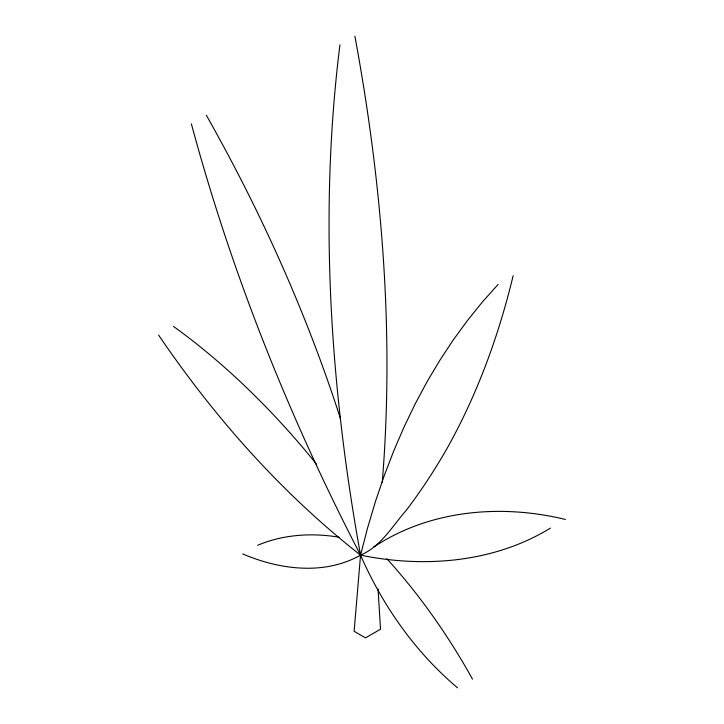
<?xml version="1.0" encoding="UTF-8"?>
<svg xmlns="http://www.w3.org/2000/svg" width="724" height="724" viewBox="0 0 724 724"><rect width="100%" height="100%" fill="white"/><g stroke="black" fill="none" stroke-linecap="round" stroke-linejoin="round"><path stroke-width="1.09" d="M498.184 284.333L482.465 301.908L467.487 320.47L453.242 339.972L439.758 360.425L427.042 381.783L415.114 404.046L403.974 427.178L393.639 451.161L384.118 475.976L375.421 501.596L367.566 527.995L360.543 555.145L354.127 631.283L365.529 637.862L380.498 629.219L378.073 588.983M382.245 482.311C394.499 333.266 382.001 183 354.896 36.2M339.927 44.843C318.705 214.639 330.144 387.186 360.543 555.145C382.679 605.671 415.214 652.143 457.532 687.8M513.153 275.69C498.601 336.017 477.134 394.906 446.681 449.079C434.509 470.356 421.051 490.872 406.218 510.384C392.137 526.357 380.969 546.529 360.543 555.145C324.289 575.571 279.5 569.734 242.703 553.914M373.665 547.072C429.712 509.877 501.144 503.795 565.417 519.461M550.448 528.104C494.076 562.657 424.291 568.222 360.543 555.145C281.799 493.415 214.747 417.667 158.583 335.076M257.672 545.272C283.292 534.412 312.071 532.629 339.321 537.271M173.552 326.433C226.485 364.76 273.301 411.069 314.533 461.659L316.623 464.319M386.833 558.693C419.992 595.3 448.554 635.989 472.501 679.157M206.34 115.225C260.875 211.725 306.623 313.356 340.561 418.934M360.543 555.145C289.383 417.793 231.626 273.301 191.371 123.867"/></g></svg>
